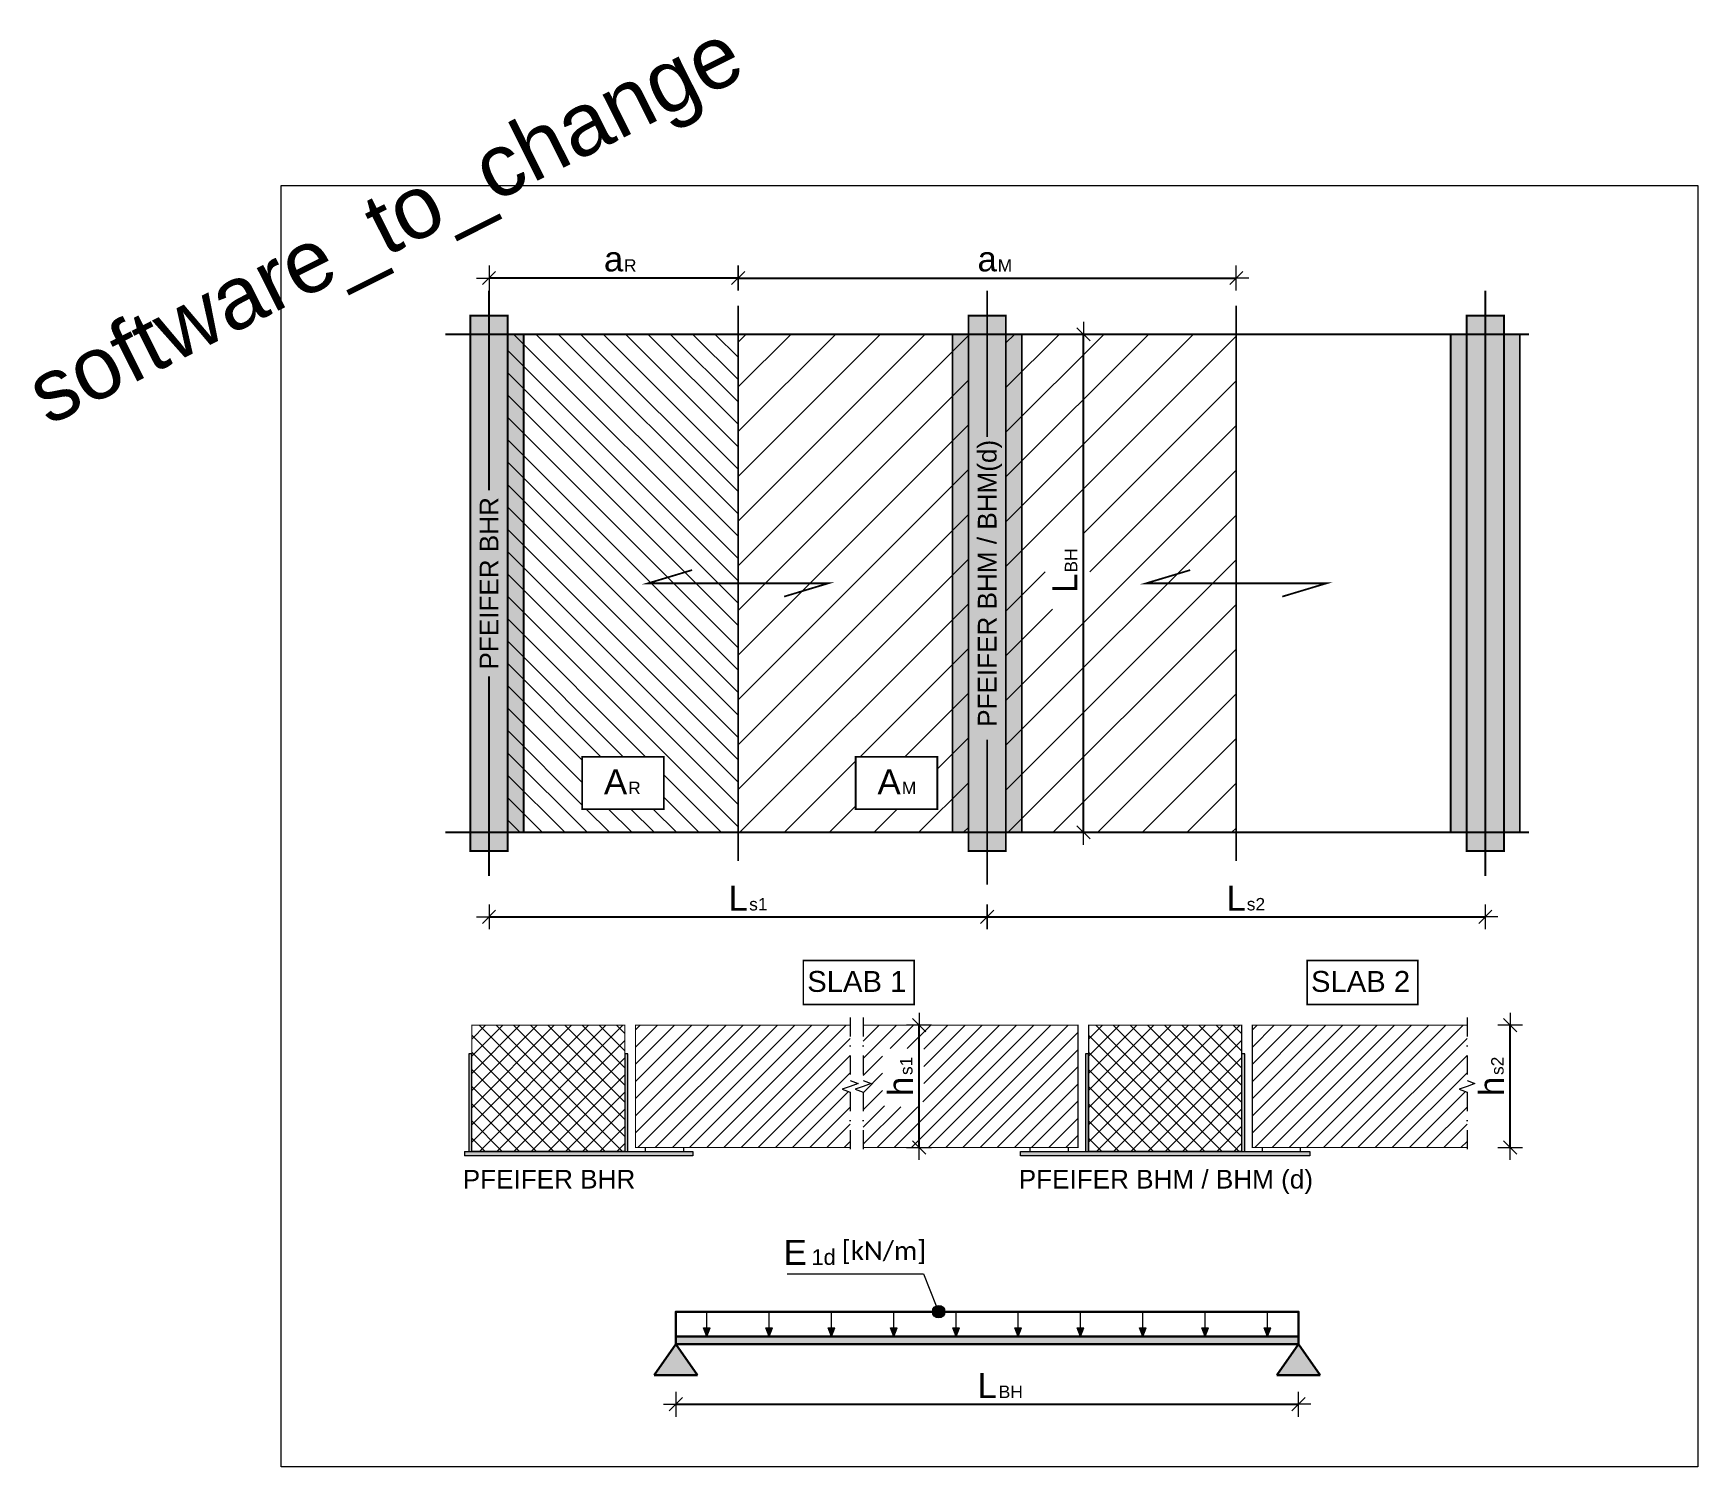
# Model space of a CAD drawing. Header units: millimetres. Extents: x 261817 to 319787, y -328430 to -285760.
# Drawn here: x 306422 to 319787, y -328430 to -316916 of the extents above; entities that cross this region are included whole.
import ezdxf
from ezdxf.enums import TextEntityAlignment as Align

# ---------------------------------------------------------------- set-up
doc = ezdxf.new("R2010")
doc.units = ezdxf.units.MM
doc.linetypes.add('ACAD_ISO02W100', pattern=[15, 12, -3])
doc.linetypes.add('DASHDOT', pattern=[25.4, 12.7, -6.35, 0, -6.35])
doc.layers.get('0').update_dxf_attribs({"lineweight": 0})
for name, color, linetype, lineweight in [('KRESKOWANIE_1', 9, 'Continuous', 0), ('KRESKOWIANIE_2', 8, 'Continuous', 0), ('OZNACZENIA_OPISY', 7, 'Continuous', 5)]:
    doc.layers.add(name, color=color, linetype=linetype, lineweight=lineweight)
doc.layers.add('KRESKOWANIE_3', color=7, linetype='Continuous', lineweight=0, true_color=0xbcc8e6)
doc.styles.add('ARIAL', font='arial.ttf')
doc.dimstyles.new('1-5m', dxfattribs={"dimscale": 2.5, "dimtxt": 4, "dimasz": 0.1, "dimexe": 1, "dimexo": 0, "dimgap": 1, "dimtad": 1, "dimdec": 0, "dimtxsty": 'ARIAL', "dimblk": '1', "dimcen": 2.5, "dimdle": 1, "dimse1": 1, "dimse2": 1, "dimclrd": 1, "dimclrt": 2, "dimadec": 0, "dimazin": 0, "dimtfac": 1, "dimtdec": 0, "dimtix": 1, "dimtmove": 2, "dimatfit": 2, "dimldrblk": 'ARCHTICK', "dimfxl": 1, "dimarcsym": 0})
pattern_1 = [(45, (-557117.8, 642204.43), (-68.951529, 68.951529), [])]

# ---------------------------------------------------------------- blocks, each defined once
blk = doc.blocks.new('1')
at = {"layer": 'OZNACZENIA_OPISY', "color": 7, "lineweight": 20}
for p, q in [((20, 0), (-20, 0)), ((-10.6, -10.6), (10.6, 10.6)), ((0, -20), (0, 20))]:
    blk.add_line(p, q, dxfattribs=at)
blk = doc.blocks.new('*D467')
at = {"layer": 'Defpoints', "color": 0, "transparency": 16777216}
for p in [(310082, -323754), (314082, -323754), (314082, -324013)]:
    blk.add_point(p, dxfattribs=at)
at = {"layer": 'OZNACZENIA_OPISY', "color": 1, "lineweight": -2, "transparency": 16777216}
blk.add_line((310087, -324013), (314077, -324013), dxfattribs=at)
at = {"layer": 'OZNACZENIA_OPISY', "color": 1, "lineweight": -2, "transparency": 16777216, "xscale": 5, "yscale": 5, "zscale": 5, "rotation": 180}
blk.add_blockref('1', (310082, -324013), dxfattribs=at)
at = {"layer": 'OZNACZENIA_OPISY', "color": 1, "lineweight": -2, "transparency": 16777216, "xscale": 5, "yscale": 5, "zscale": 5}
blk.add_blockref('1', (314082, -324013), dxfattribs=at)
at = {"layer": 'OZNACZENIA_OPISY', "color": 2, "lineweight": 20, "transparency": 16777216, "insert": (312082, -323863), "char_height": 200, "attachment_point": 5, "style": 'ARIAL'}
blk.add_mtext('L', dxfattribs=at)
blk = doc.blocks.new('_ArchTick')
at = {"color": 0, "linetype": 'ByBlock', "const_width": 0.15}
blk.add_lwpolyline([(-0.5, -0.5), (0.5, 0.5)], dxfattribs=at)
blk = doc.blocks.new('*D468')
at = {"layer": 'Defpoints', "color": 0, "transparency": 16777216}
for p in [(314082, -323754), (318082, -323754), (318082, -324013)]:
    blk.add_point(p, dxfattribs=at)
at = {"layer": 'OZNACZENIA_OPISY', "color": 1, "lineweight": -2, "transparency": 16777216}
blk.add_line((314087, -324013), (318077, -324013), dxfattribs=at)
at = {"layer": 'OZNACZENIA_OPISY', "color": 1, "lineweight": -2, "transparency": 16777216, "xscale": 5, "yscale": 5, "zscale": 5, "rotation": 180}
blk.add_blockref('1', (314082, -324013), dxfattribs=at)
at = {"layer": 'OZNACZENIA_OPISY', "color": 1, "lineweight": -2, "transparency": 16777216, "xscale": 5, "yscale": 5, "zscale": 5}
blk.add_blockref('1', (318082, -324013), dxfattribs=at)
at = {"layer": 'OZNACZENIA_OPISY', "color": 2, "lineweight": 20, "transparency": 16777216, "insert": (316082, -323863), "char_height": 200, "attachment_point": 5, "style": 'ARIAL'}
blk.add_mtext('L', dxfattribs=at)
blk = doc.blocks.new('*D469')
at = {"layer": 'Defpoints', "color": 0, "transparency": 16777216}
for p in [(314622, -319334), (314855, -319334), (314622, -323334)]:
    blk.add_point(p, dxfattribs=at)
at = {"layer": 'OZNACZENIA_OPISY', "color": 1, "lineweight": -2, "transparency": 16777216}
blk.add_line((314855, -323329), (314855, -319339), dxfattribs=at)
at = {"layer": 'OZNACZENIA_OPISY', "color": 1, "lineweight": -2, "transparency": 16777216, "xscale": 5, "yscale": 5, "zscale": 5}
for p, rotation in [((314855, -319334), 90), ((314855, -323334), 270)]:
    blk.add_blockref('1', p, dxfattribs=dict(at, rotation=rotation))
at = {"layer": 'OZNACZENIA_OPISY', "color": 2, "lineweight": 20, "transparency": 16777216, "insert": (314705, -321334), "char_height": 200, "attachment_point": 5, "rotation": 90, "style": 'ARIAL'}
blk.add_mtext('L', dxfattribs=at)
blk = doc.blocks.new('*D472')
at = {"layer": 'Defpoints', "color": 0, "transparency": 16777216}
for p in [(316082, -318882), (312082, -319104), (316082, -319104)]:
    blk.add_point(p, dxfattribs=at)
at = {"layer": 'OZNACZENIA_OPISY', "color": 1, "lineweight": -2, "transparency": 16777216}
blk.add_line((312087, -318882), (316077, -318882), dxfattribs=at)
at = {"layer": 'OZNACZENIA_OPISY', "color": 1, "lineweight": -2, "transparency": 16777216, "xscale": 5, "yscale": 5, "zscale": 5, "rotation": 180}
blk.add_blockref('1', (312082, -318882), dxfattribs=at)
at = {"layer": 'OZNACZENIA_OPISY', "color": 1, "lineweight": -2, "transparency": 16777216, "xscale": 5, "yscale": 5, "zscale": 5}
blk.add_blockref('1', (316082, -318882), dxfattribs=at)
at = {"layer": 'OZNACZENIA_OPISY', "color": 2, "lineweight": 20, "transparency": 16777216, "insert": (314082, -318730), "char_height": 200, "attachment_point": 5, "style": 'ARIAL'}
blk.add_mtext('a', dxfattribs=at)
blk = doc.blocks.new('*D473')
at = {"layer": 'Defpoints', "color": 0, "transparency": 16777216}
for p in [(310082, -318882), (310082, -318974), (312082, -319104)]:
    blk.add_point(p, dxfattribs=at)
at = {"layer": 'OZNACZENIA_OPISY', "color": 1, "lineweight": -2, "transparency": 16777216}
blk.add_line((312077, -318882), (310087, -318882), dxfattribs=at)
at = {"layer": 'OZNACZENIA_OPISY', "color": 1, "lineweight": -2, "transparency": 16777216, "xscale": 5, "yscale": 5, "zscale": 5, "rotation": 180}
blk.add_blockref('1', (310082, -318882), dxfattribs=at)
at = {"layer": 'OZNACZENIA_OPISY', "color": 1, "lineweight": -2, "transparency": 16777216, "xscale": 5, "yscale": 5, "zscale": 5}
blk.add_blockref('1', (312082, -318882), dxfattribs=at)
at = {"layer": 'OZNACZENIA_OPISY', "color": 2, "transparency": 16777216, "insert": (311082, -318730), "char_height": 200, "attachment_point": 5, "style": 'ARIAL'}
blk.add_mtext('a', dxfattribs=at)
blk = doc.blocks.new('*D470')
at = {"layer": 'Defpoints', "color": 0, "transparency": 16777216}
for p in [(317935, -324883), (318281, -324883), (317935, -325866)]:
    blk.add_point(p, dxfattribs=at)
at = {"layer": 'OZNACZENIA_OPISY', "color": 1, "lineweight": -2, "transparency": 16777216}
blk.add_line((318281, -325861), (318281, -324888), dxfattribs=at)
at = {"layer": 'OZNACZENIA_OPISY', "color": 1, "lineweight": -2, "transparency": 16777216, "xscale": 5, "yscale": 5, "zscale": 5}
for p, rotation in [((318281, -324883), 90), ((318281, -325866), 270)]:
    blk.add_blockref('1', p, dxfattribs=dict(at, rotation=rotation))
at = {"layer": 'OZNACZENIA_OPISY', "color": 2, "lineweight": 20, "transparency": 16777216, "insert": (318131, -325375), "char_height": 200, "attachment_point": 5, "rotation": 90, "style": 'ARIAL'}
blk.add_mtext('h', dxfattribs=at)
blk = doc.blocks.new('*D471')
at = {"layer": 'Defpoints', "color": 0, "transparency": 16777216}
for p in [(313189, -324883), (313535, -324883), (313189, -325866)]:
    blk.add_point(p, dxfattribs=at)
at = {"layer": 'OZNACZENIA_OPISY', "color": 1, "lineweight": -2, "transparency": 16777216}
blk.add_line((313535, -325861), (313535, -324888), dxfattribs=at)
at = {"layer": 'OZNACZENIA_OPISY', "color": 1, "lineweight": -2, "transparency": 16777216, "xscale": 5, "yscale": 5, "zscale": 5}
for p, rotation in [((313535, -324883), 90), ((313535, -325866), 270)]:
    blk.add_blockref('1', p, dxfattribs=dict(at, rotation=rotation))
at = {"layer": 'OZNACZENIA_OPISY', "color": 2, "lineweight": 20, "transparency": 16777216, "insert": (313385, -325375), "char_height": 200, "attachment_point": 5, "rotation": 90, "style": 'ARIAL'}
blk.add_mtext('h', dxfattribs=at)
blk = doc.blocks.new('*D476')
at = {"layer": 'Defpoints', "color": 0, "transparency": 16777216}
for p in [(311582, -327695), (316582, -327695), (316582, -327928)]:
    blk.add_point(p, dxfattribs=at)
at = {"layer": 'OZNACZENIA_OPISY', "color": 1, "lineweight": -2, "transparency": 16777216}
blk.add_line((311587, -327928), (316577, -327928), dxfattribs=at)
at = {"layer": 'OZNACZENIA_OPISY', "color": 1, "lineweight": -2, "transparency": 16777216, "xscale": 5, "yscale": 5, "zscale": 5, "rotation": 180}
blk.add_blockref('1', (311582, -327928), dxfattribs=at)
at = {"layer": 'OZNACZENIA_OPISY', "color": 1, "lineweight": -2, "transparency": 16777216, "xscale": 5, "yscale": 5, "zscale": 5}
blk.add_blockref('1', (316582, -327928), dxfattribs=at)
at = {"layer": 'OZNACZENIA_OPISY', "color": 2, "lineweight": 20, "transparency": 16777216, "insert": (314082, -327778), "char_height": 200, "attachment_point": 5, "style": 'ARIAL'}
blk.add_mtext('L', dxfattribs=at)

msp = doc.modelspace()

# ---------------------------------------------------------------- hatches: boundary and pattern name
at = {"layer": 'KRESKOWANIE_1'}
h = msp.add_hatch(color=256, dxfattribs=at)
h.dxf.hatch_style = 1
h.paths.add_polyline_path([(310231.73, -319184.27), (310081.73, -319184.27), (310081.73, -319334.27), (310231.73, -319334.27)])
h.paths.add_polyline_path([(310081.73, -319184.27), (309931.73, -319184.27), (309931.73, -319334.27), (310081.73, -319334.27)])
h.paths.add_polyline_path([(310081.73, -319334.27), (309931.73, -319334.27), (309931.73, -319484.27), (310081.73, -319484.27)])
h.paths.add_polyline_path([(310231.73, -319334.27), (310081.73, -319334.27), (310081.73, -319484.27), (310231.73, -319484.27)])
h = msp.add_hatch(color=256, dxfattribs=at)
h.dxf.hatch_style = 1
h.paths.add_polyline_path([(314231.73, -319184.27), (314081.73, -319184.27), (314081.73, -319334.27), (314231.73, -319334.27)])
h.paths.add_polyline_path([(314081.73, -319184.27), (313931.73, -319184.27), (313931.73, -319334.27), (314081.73, -319334.27)])
h.paths.add_polyline_path([(314081.73, -319334.27), (313931.73, -319334.27), (313931.73, -319484.27), (314081.73, -319484.27)])
h.paths.add_polyline_path([(314231.73, -319334.27), (314081.73, -319334.27), (314081.73, -319484.27), (314231.73, -319484.27)])
h = msp.add_hatch(color=256, dxfattribs=at)
h.dxf.hatch_style = 1
h.paths.add_polyline_path([(318231.73, -319184.27), (318081.73, -319184.27), (318081.73, -319334.27), (318231.73, -319334.27)])
h.paths.add_polyline_path([(318081.73, -319184.27), (317931.73, -319184.27), (317931.73, -319334.27), (318081.73, -319334.27)])
h.paths.add_polyline_path([(318081.73, -319334.27), (317931.73, -319334.27), (317931.73, -319484.27), (318081.73, -319484.27)])
h.paths.add_polyline_path([(318231.73, -319334.27), (318081.73, -319334.27), (318081.73, -319484.27), (318231.73, -319484.27)])
h = msp.add_hatch(color=256, dxfattribs=at)
h.dxf.hatch_style = 1
h.paths.add_polyline_path([(310231.73, -323184.27), (310081.73, -323184.27), (310081.73, -323334.27), (310231.73, -323334.27)])
h.paths.add_polyline_path([(310081.73, -323184.27), (309931.73, -323184.27), (309931.73, -323334.27), (310081.73, -323334.27)])
h.paths.add_polyline_path([(310081.73, -323334.27), (309931.73, -323334.27), (309931.73, -323484.27), (310081.73, -323484.27)])
h.paths.add_polyline_path([(310231.73, -323334.27), (310081.73, -323334.27), (310081.73, -323484.27), (310231.73, -323484.27)])
h = msp.add_hatch(color=256, dxfattribs=at)
h.dxf.hatch_style = 1
h.paths.add_polyline_path([(314231.73, -323184.27), (314081.73, -323184.27), (314081.73, -323334.27), (314231.73, -323334.27)])
h.paths.add_polyline_path([(314081.73, -323184.27), (313931.73, -323184.27), (313931.73, -323334.27), (314081.73, -323334.27)])
h.paths.add_polyline_path([(314081.73, -323334.27), (313931.73, -323334.27), (313931.73, -323484.27), (314081.73, -323484.27)])
h.paths.add_polyline_path([(314231.73, -323334.27), (314081.73, -323334.27), (314081.73, -323484.27), (314231.73, -323484.27)])
h = msp.add_hatch(color=256, dxfattribs=at)
h.dxf.hatch_style = 1
h.paths.add_polyline_path([(318231.73, -323184.27), (318081.73, -323184.27), (318081.73, -323334.27), (318231.73, -323334.27)])
h.paths.add_polyline_path([(318081.73, -323184.27), (317931.73, -323184.27), (317931.73, -323334.27), (318081.73, -323334.27)])
h.paths.add_polyline_path([(318081.73, -323334.27), (317931.73, -323334.27), (317931.73, -323484.27), (318081.73, -323484.27)])
h.paths.add_polyline_path([(318231.73, -323334.27), (318081.73, -323334.27), (318081.73, -323484.27), (318231.73, -323484.27)])
h = msp.add_hatch(color=256, dxfattribs=at)
h.dxf.hatch_style = 1
h.paths.add_polyline_path([(313642.01, -327184.75, 1), (313742.01, -327184.75, 1)])
h = msp.add_hatch(color=256, dxfattribs=at)
h.dxf.hatch_style = 1
h.paths.add_polyline_path([(311581.73, -327444.75), (311406.73, -327694.75), (311581.73, -327694.75), (311756.73, -327694.75)])
h = msp.add_hatch(color=256, dxfattribs=at)
h.dxf.hatch_style = 1
h.paths.add_polyline_path([(316581.73, -327444.75), (316756.73, -327694.75), (316581.73, -327694.75), (316406.73, -327694.75)])
at = {"layer": 'KRESKOWANIE_3'}
h = msp.add_hatch(color=256, dxfattribs=at)
h.dxf.hatch_style = 1
h.paths.add_polyline_path([(310359.73, -319334.27), (310231.73, -319334.27), (310231.73, -323334.27), (310359.73, -323334.27)])
h = msp.add_hatch(color=256, dxfattribs=at)
h.dxf.hatch_style = 1
h.paths.add_polyline_path([(314359.73, -319334.27), (314231.73, -319334.27), (314231.73, -323334.27), (314359.73, -323334.27)])
h.paths.add_polyline_path([(313803.73, -323334.27), (313931.73, -323334.27), (313931.73, -319334.27), (313803.73, -319334.27)])
h = msp.add_hatch(color=256, dxfattribs=at)
h.dxf.hatch_style = 1
h.paths.add_polyline_path([(318359.73, -319334.27), (318231.73, -319334.27), (318231.73, -323334.27), (318359.73, -323334.27)])
h.paths.add_polyline_path([(317803.73, -323334.27), (317931.73, -323334.27), (317931.73, -319334.27), (317803.73, -319334.27)])
h = msp.add_hatch(dxfattribs=at)
h.set_pattern_fill('ANSI37', scale=30.7125, angle=90)
h.set_pattern_definition([(135, (-562071.09, 642204.43), (-68.951529, -68.951529), []), (225, (-562071.09, 642204.43), (68.951529, -68.951529), [])])
h.paths.add_polyline_path([(311171.76, -325896.79), (311171.76, -325113.62), (311171.76, -324883.27), (309943.26, -324883.27), (309943.26, -325113.62), (309943.26, -325896.79)])
h = msp.add_hatch(dxfattribs=at)
h.set_pattern_fill('ANSI31', color=3, scale=30.7125)
h.set_pattern_definition([(45, (-562071.09, 642204.43), (-68.951529, 68.951529), [])])
h.paths.add_polyline_path([(311257.76, -324883.27), (311257.76, -325866.07), (312982.05, -325866.07), (312982.05, -325420.74), (312918.7, -325397.71), (312982.05, -325374.67), (313045.39, -325351.64), (312982.05, -325328.6), (312982.05, -324883.27)])
h = msp.add_hatch(dxfattribs=at)
h.set_pattern_fill('ANSI31', color=3, scale=30.7125)
h.set_pattern_definition(pattern_1)
h.paths.add_polyline_path([(313257.34, -325489.44), (313257.34, -325115.98), (313565.11, -325115.98), (313565.11, -325489.44), (313573.3, -325489.44), (313573.3, -325071.85), (313241.88, -325071.85), (313241.88, -325489.44)])
h.paths.add_polyline_path([(313086.27, -324883.27), (313086.27, -325328.6), (313149.62, -325351.64), (313022.93, -325397.71), (313086.27, -325420.74), (313086.27, -325866.07), (314810.56, -325866.07), (314810.56, -324883.27)])
h.paths.add_polyline_path([(313565.11, -325115.98), (313565.11, -325537.98), (313257.34, -325537.98), (313257.34, -325115.98)])
h = msp.add_hatch(dxfattribs=at)
h.set_pattern_fill('ANSI37', scale=30.7125, angle=90)
h.set_pattern_definition([(135, (-557117.8, 642204.43), (-68.951529, -68.951529), []), (225, (-557117.8, 642204.43), (68.951529, -68.951529), [])])
h.paths.add_polyline_path([(316125.05, -325896.79), (316125.05, -325113.62), (316125.05, -324883.27), (314896.55, -324883.27), (314896.55, -325113.62), (314896.55, -325896.79)])
h = msp.add_hatch(dxfattribs=at)
h.set_pattern_fill('ANSI31', color=3, scale=30.7125)
h.set_pattern_definition(pattern_1)
h.paths.add_polyline_path([(316211.05, -324883.27), (316211.05, -325866.07), (317935.33, -325866.07), (317935.33, -325420.74), (317871.99, -325397.71), (317935.33, -325374.67), (317998.68, -325351.64), (317935.33, -325328.6), (317935.33, -324883.27)])
h = msp.add_hatch(color=256, dxfattribs=at)
h.dxf.hatch_style = 1
h.paths.add_polyline_path([(309943.26, -325113.62), (309918.69, -325113.62), (309918.69, -325896.79), (309943.26, -325896.79)])
h.paths.add_polyline_path([(311196.33, -325113.62), (311171.76, -325113.62), (311171.76, -325896.79), (311196.33, -325896.79)])
h = msp.add_hatch(color=256, dxfattribs=at)
h.dxf.hatch_style = 1
h.paths.add_polyline_path([(314896.55, -325113.62), (314871.98, -325113.62), (314871.98, -325896.79), (314896.55, -325896.79)])
h.paths.add_polyline_path([(316149.62, -325113.62), (316125.05, -325113.62), (316125.05, -325896.79), (316149.62, -325896.79)])
h = msp.add_hatch(color=256, dxfattribs=at)
h.dxf.hatch_style = 1
h.paths.add_polyline_path([(309885.17, -325896.79), (309885.17, -325933.64), (311718.45, -325933.64), (311718.45, -325896.79)])
h = msp.add_hatch(color=256, dxfattribs=at)
h.dxf.hatch_style = 1
h.paths.add_polyline_path([(316671.74, -325896.79), (314349.87, -325896.79), (314349.87, -325933.64), (316671.74, -325933.64)])
h = msp.add_hatch(color=256, dxfattribs=at)
h.dxf.hatch_style = 1
h.paths.add_polyline_path([(311581.73, -327384.75), (311581.73, -327444.75), (316581.73, -327444.75), (316581.73, -327384.75)])
at = {"layer": 'KRESKOWIANIE_2'}
h = msp.add_hatch(color=256, dxfattribs=at)
h.dxf.hatch_style = 1
h.paths.add_polyline_path([(310231.73, -319334.27), (309931.73, -319334.27), (309931.73, -323334.27), (310231.73, -323334.27)])
h = msp.add_hatch(color=256, dxfattribs=at)
h.dxf.hatch_style = 1
h.paths.add_polyline_path([(314231.73, -319334.27), (313931.73, -319334.27), (313931.73, -323334.27), (314231.73, -323334.27)])
h = msp.add_hatch(color=256, dxfattribs=at)
h.dxf.hatch_style = 1
h.paths.add_polyline_path([(318231.73, -319334.27), (317931.73, -319334.27), (317931.73, -323334.27), (318231.73, -323334.27)])
at = {"layer": 'OZNACZENIA_OPISY'}
h = msp.add_hatch(dxfattribs=at)
h.set_pattern_fill('ANSI31', color=256, scale=40, angle=90)
h.set_pattern_definition([(135, (34935.56, -9863.75), (-89.80256, -89.80256), [])])
h.paths.add_polyline_path([(310828.98, -322727.38), (311484.73, -322727.38), (311484.73, -323147.57), (310828.98, -323147.57)])
h.paths.add_polyline_path([(310231.73, -319334.27), (310231.73, -323334.24), (312081.73, -323334.24), (312081.73, -319334.27)])
h = msp.add_hatch(dxfattribs=at)
h.set_pattern_fill('ANSI31', color=256, scale=80)
h.set_pattern_definition([(45, (23170.96, -9863.78), (-179.60512, 179.60512), [])])
h.paths.add_polyline_path([(313025.79, -323147.57), (313025.79, -322727.38), (313681.54, -322727.38), (313681.54, -323147.57)])
h.paths.add_polyline_path([(314905.75, -321542.36), (314546.8, -321542.36), (314546.8, -320929.92), (314905.75, -320929.92)])
h.paths.add_polyline_path([(313931.73, -323334.27), (313931.73, -319334.27), (312081.73, -319334.27), (312081.73, -323334.27)])
h.paths.add_polyline_path([(314231.73, -319334.27), (314231.73, -323334.27), (316081.73, -323334.27), (316081.73, -319334.27)])
h = msp.add_hatch(color=256, dxfattribs=at)
h.dxf.hatch_style = 1
h.paths.add_polyline_path([(311804.82, -327314.9), (311831.73, -327384.75), (311858.65, -327314.9)])
h = msp.add_hatch(color=256, dxfattribs=at)
h.dxf.hatch_style = 1
h.paths.add_polyline_path([(312304.82, -327314.9), (312331.73, -327384.75), (312358.65, -327314.9)])
h = msp.add_hatch(color=256, dxfattribs=at)
h.dxf.hatch_style = 1
h.paths.add_polyline_path([(312804.82, -327314.9), (312831.73, -327384.75), (312858.65, -327314.9)])
h = msp.add_hatch(color=256, dxfattribs=at)
h.dxf.hatch_style = 1
h.paths.add_polyline_path([(313304.82, -327314.9), (313331.73, -327384.75), (313358.65, -327314.9)])
h = msp.add_hatch(color=256, dxfattribs=at)
h.dxf.hatch_style = 1
h.paths.add_polyline_path([(313804.82, -327314.9), (313831.73, -327384.75), (313858.65, -327314.9)])
h = msp.add_hatch(color=256, dxfattribs=at)
h.dxf.hatch_style = 1
h.paths.add_polyline_path([(314304.82, -327314.9), (314331.73, -327384.75), (314358.65, -327314.9)])
h = msp.add_hatch(color=256, dxfattribs=at)
h.dxf.hatch_style = 1
h.paths.add_polyline_path([(314804.82, -327314.9), (314831.73, -327384.75), (314858.65, -327314.9)])
h = msp.add_hatch(color=256, dxfattribs=at)
h.dxf.hatch_style = 1
h.paths.add_polyline_path([(315304.82, -327314.9), (315331.73, -327384.75), (315358.65, -327314.9)])
h = msp.add_hatch(color=256, dxfattribs=at)
h.dxf.hatch_style = 1
h.paths.add_polyline_path([(315804.82, -327314.9), (315831.73, -327384.75), (315858.65, -327314.9)])
h = msp.add_hatch(color=256, dxfattribs=at)
h.dxf.hatch_style = 1
h.paths.add_polyline_path([(316304.82, -327314.9), (316331.73, -327384.75), (316358.65, -327314.9)])

# ---------------------------------------------------------------- linework, layer by layer
at = {"color": 254}
for p, q in [((309885.17, -325896.79), (309885.17, -325933.64)), ((311336.56, -325866.07), (311336.56, -325896.79)), ((311642.93, -325866.07), (311642.93, -325896.79)), ((314425.39, -325866.07), (314425.39, -325896.79)), ((314731.75, -325866.07), (314731.75, -325896.79)), ((316289.85, -325866.07), (316289.85, -325896.79)), ((316596.21, -325866.07), (316596.21, -325896.79))]:
    msp.add_line(p, q, dxfattribs=at)
at = {"color": 3, "lineweight": 30}
for p, q in [((311581.73, -327384.75), (311581.73, -327444.75)), ((316581.73, -327384.75), (316581.73, -327444.75)), ((311406.73, -327694.75), (311581.73, -327444.75)), ((311756.73, -327694.75), (311581.73, -327444.75)), ((316406.73, -327694.75), (316581.73, -327444.75)), ((316756.73, -327694.75), (316581.73, -327444.75)), ((311581.73, -327694.75), (311406.73, -327694.75)), ((311581.73, -327694.75), (311756.73, -327694.75)), ((316581.73, -327694.75), (316406.73, -327694.75)), ((316581.73, -327694.75), (316756.73, -327694.75))]:
    msp.add_line(p, q, dxfattribs=at)
at = {"color": 254}
msp.add_lwpolyline([(308413.89, -318139.92), (319787.25, -318139.92), (319787.25, -328429.87), (308413.89, -328429.87)], close=True, dxfattribs=at)
at = {"color": 2, "linetype": 'DASHDOT', "ltscale": 13, "const_width": 14}
for points in [[(310081.73, -318984.27), (310081.73, -320587.46)], [(314081.73, -318984.27), (314081.73, -320157.75)], [(318081.73, -318984.27), (318081.73, -323684.27)], [(309731.73, -319334.27), (318431.73, -319334.27)], [(310081.73, -322081.08), (310081.73, -323684.27)], [(314081.73, -322590.36), (314081.73, -323754.27)], [(318431.73, -323334.27), (309731.73, -323334.27)]]:
    msp.add_lwpolyline(points, dxfattribs=at)
at = {"color": 3, "linetype": 'ACAD_ISO02W100', "lineweight": 30, "ltscale": 30, "const_width": 14}
for points in [[(312081.73, -323564.27), (312081.73, -319104.27)], [(316081.73, -323564.27), (316081.73, -319104.27)]]:
    msp.add_lwpolyline(points, dxfattribs=at)
at = {"color": 3, "lineweight": 30}
for points, const_width in [([(309931.73, -319334.27), (309931.73, -319184.27), (310231.73, -319184.27), (310231.73, -319334.27)], 14), ([(313931.73, -319334.27), (313931.73, -319184.27), (314231.73, -319184.27), (314231.73, -319334.27)], 14), ([(317931.73, -319334.27), (317931.73, -319184.27), (318231.73, -319184.27), (318231.73, -319334.27)], 14), ([(309931.73, -319334.27), (310231.73, -319334.27), (310231.73, -323334.27), (309931.73, -323334.27), (309931.73, -319334.27)], 14), ([(313931.73, -319334.27), (314231.73, -319334.27), (314231.73, -323334.27), (313931.73, -323334.27), (313931.73, -319334.27)], 14), ([(317931.73, -319334.27), (318231.73, -319334.27), (318231.73, -323334.27), (317931.73, -323334.27), (317931.73, -319334.27)], 14), ([(311712.25, -321227.69), (311357.86, -321334.27), (312805.61, -321334.27), (312451.22, -321440.85)], 14), ([(315712.25, -321227.69), (315357.86, -321334.27), (316805.61, -321334.27), (316451.22, -321440.85)], 14), ([(309931.73, -323334.27), (309931.73, -323484.27), (310231.73, -323484.27), (310231.73, -323334.27)], 14), ([(313931.73, -323334.27), (313931.73, -323484.27), (314231.73, -323484.27), (314231.73, -323334.27)], 14), ([(317931.73, -323334.27), (317931.73, -323484.27), (318231.73, -323484.27), (318231.73, -323334.27)], 14), ([(312982.05, -325866.07), (311257.76, -325866.07), (311257.76, -324883.27), (312982.05, -324883.27)], 9.55), ([(313086.27, -325866.07), (314810.56, -325866.07), (314810.56, -324883.27), (313086.27, -324883.27)], 9.55), ([(317935.33, -325866.07), (316211.05, -325866.07), (316211.05, -324883.27), (317935.33, -324883.27)], 9.55)]:
    msp.add_lwpolyline(points, dxfattribs=dict(at, const_width=const_width))
for points, const_width in [([(310359.73, -319334.27), (310231.73, -319334.27), (310231.73, -323334.27), (310359.73, -323334.27)], 14), ([(313803.73, -319334.27), (313931.73, -319334.27), (313931.73, -323334.27), (313803.73, -323334.27)], 14), ([(314359.73, -319334.27), (314231.73, -319334.27), (314231.73, -323334.27), (314359.73, -323334.27)], 14), ([(317803.73, -319334.27), (317931.73, -319334.27), (317931.73, -323334.27), (317803.73, -323334.27)], 14), ([(318359.73, -319334.27), (318231.73, -319334.27), (318231.73, -323334.27), (318359.73, -323334.27)], 14), ([(310828.98, -322727.38), (311484.73, -322727.38), (311484.73, -323147.57), (310828.98, -323147.57)], 14), ([(313025.79, -322727.38), (313681.54, -322727.38), (313681.54, -323147.57), (313025.79, -323147.57)], 14), ([(312606.33, -324364.08), (313495.21, -324364.08), (313495.21, -324717.04), (312606.33, -324717.04)], 11.76), ([(316651.49, -324364.08), (317540.37, -324364.08), (317540.37, -324717.04), (316651.49, -324717.04)], 11.76), ([(311171.76, -325113.62), (311171.76, -325113.62), (311171.76, -324883.27), (309943.26, -324883.27), (309943.26, -325113.62), (309943.26, -325113.62), (309943.26, -325896.79), (311171.76, -325896.79), (311171.76, -325113.62)], 9.55), ([(316125.05, -325113.62), (316125.05, -325113.62), (316125.05, -324883.27), (314896.55, -324883.27), (314896.55, -325113.62), (314896.55, -325113.62), (314896.55, -325896.79), (316125.05, -325896.79), (316125.05, -325113.62)], 9.55)]:
    msp.add_lwpolyline(points, close=True, dxfattribs=dict(at, const_width=const_width))
for points in [[(309918.69, -325896.79), (309943.26, -325896.79), (309943.26, -325113.62), (309918.69, -325113.62)], [(311171.76, -325896.79), (311196.33, -325896.79), (311196.33, -325113.62), (311171.76, -325113.62)], [(314871.98, -325896.79), (314896.55, -325896.79), (314896.55, -325113.62), (314871.98, -325113.62)], [(316125.05, -325896.79), (316149.62, -325896.79), (316149.62, -325113.62), (316125.05, -325113.62)], [(316671.74, -325933.64), (314349.87, -325933.64), (314349.87, -325896.79), (316671.74, -325896.79)]]:
    msp.add_lwpolyline(points, close=True)
for points in [[(309885.17, -325896.79), (311718.45, -325896.79), (311718.45, -325933.64)], [(311718.45, -325933.64), (309885.17, -325933.64)]]:
    msp.add_lwpolyline(points)
for points in [[(311581.73, -327384.75), (311581.73, -327184.75), (315176.78, -327184.75)], [(315176.78, -327184.75), (316581.73, -327184.75), (316581.73, -327384.75)], [(311581.73, -327384.75), (316581.73, -327384.75)], [(311581.73, -327444.75), (316581.73, -327444.75)]]:
    msp.add_lwpolyline(points, dxfattribs=at)
at = {"layer": 'OZNACZENIA_OPISY'}
for p, q in [((312475.25, -326879.66), (313569.51, -326879.66)), ((313569.51, -326879.66), (313673.38, -327138.35)), ((311831.73, -327314.9), (311831.73, -327184.75)), ((312331.73, -327314.9), (312331.73, -327184.75)), ((312831.73, -327314.9), (312831.73, -327184.75)), ((313331.73, -327314.9), (313331.73, -327184.75)), ((313831.73, -327314.9), (313831.73, -327184.75)), ((314331.73, -327314.9), (314331.73, -327184.75)), ((314831.73, -327314.9), (314831.73, -327184.75)), ((315331.73, -327314.9), (315331.73, -327184.75)), ((315831.73, -327314.9), (315831.73, -327184.75)), ((316331.73, -327314.9), (316331.73, -327184.75)), ((311831.73, -327384.75), (311804.82, -327314.9)), ((311804.82, -327314.9), (311858.65, -327314.9)), ((311831.73, -327384.75), (311858.65, -327314.9)), ((312331.73, -327384.75), (312304.82, -327314.9)), ((312304.82, -327314.9), (312358.65, -327314.9)), ((312331.73, -327384.75), (312358.65, -327314.9)), ((312831.73, -327384.75), (312804.82, -327314.9)), ((312804.82, -327314.9), (312858.65, -327314.9)), ((312831.73, -327384.75), (312858.65, -327314.9)), ((313331.73, -327384.75), (313304.82, -327314.9)), ((313304.82, -327314.9), (313358.65, -327314.9)), ((313331.73, -327384.75), (313358.65, -327314.9)), ((313831.73, -327384.75), (313804.82, -327314.9)), ((313804.82, -327314.9), (313858.65, -327314.9)), ((313831.73, -327384.75), (313858.65, -327314.9)), ((314331.73, -327384.75), (314304.82, -327314.9)), ((314304.82, -327314.9), (314358.65, -327314.9)), ((314331.73, -327384.75), (314358.65, -327314.9)), ((314831.73, -327384.75), (314804.82, -327314.9)), ((314804.82, -327314.9), (314858.65, -327314.9)), ((314831.73, -327384.75), (314858.65, -327314.9)), ((315331.73, -327384.75), (315304.82, -327314.9)), ((315304.82, -327314.9), (315358.65, -327314.9)), ((315331.73, -327384.75), (315358.65, -327314.9)), ((315831.73, -327384.75), (315804.82, -327314.9)), ((315804.82, -327314.9), (315858.65, -327314.9)), ((315831.73, -327384.75), (315858.65, -327314.9)), ((316331.73, -327384.75), (316304.82, -327314.9)), ((316304.82, -327314.9), (316358.65, -327314.9)), ((316331.73, -327384.75), (316358.65, -327314.9))]:
    msp.add_line(p, q, dxfattribs=at)
at = {"layer": 'OZNACZENIA_OPISY', "color": 7, "linetype": 'DASHDOT', "ltscale": 12}
for points in [[(312982.05, -324821.85), (312982.05, -325328.6), (313045.39, -325351.64), (312982.05, -325374.67), (312918.7, -325397.71), (312982.05, -325420.74), (312982.05, -325927.5)], [(313086.27, -324821.85), (313086.27, -325328.6), (313149.62, -325351.64), (313086.27, -325374.67), (313022.93, -325397.71), (313086.27, -325420.74), (313086.27, -325927.5)], [(317935.33, -324821.85), (317935.33, -325328.6), (317998.68, -325351.64), (317935.33, -325374.67), (317871.99, -325397.71), (317935.33, -325420.74), (317935.33, -325927.5)]]:
    msp.add_lwpolyline(points, dxfattribs=at)
at = {"layer": 'OZNACZENIA_OPISY'}
msp.add_circle((313692.01, -327184.75), 50, dxfattribs=at)

# ---------------------------------------------------------------- texts
at = {"layer": 'OZNACZENIA_OPISY', "color": 7, "style": 'ARIAL'}
for s, height, rotation, p in [('software_to_change', 500, 26.631239, (309241.3, -318438.04)), ('PFEIFER BHM / BHM(d)', 150, 90, (314081.73, -321334.27)), ('PFEIFER BHR', 150, 90, (310081.73, -321334.27))]:
    msp.add_text(s, height=height, rotation=rotation, dxfattribs=at).set_placement(p, align=Align.MIDDLE_CENTER)
at = {"layer": 'OZNACZENIA_OPISY', "lineweight": 20, "style": 'ARIAL'}
for s, height, p in [('R', 100, (311165.23, -318830.68)), ('M', 100, (314166.16, -318830.68)), ('R', 100, (311199.2, -323027.49)), ('M', 100, (313396.01, -323027.49)), ('s1', 100, (312170.49, -323961.87)), ('s2', 100, (316166.23, -323961.5)), ('1d', 125, (312670.95, -326808.48)), ('BH', 100, (314174.59, -327878.03))]:
    msp.add_text(s, height=height, dxfattribs=at).set_placement(p)
for s, p in [('BH', (314805.18, -321247.58)), ('s1', (313482.04, -325283.64)), ('s2', (318228.68, -325283.64))]:
    msp.add_text(s, height=100, rotation=90, dxfattribs=at).set_placement(p)
at = {"layer": 'OZNACZENIA_OPISY', "color": 7, "style": 'ARIAL'}
for s, p in [('PFEIFER BHR', (310563.37, -326120.43)), ('PFEIFER BHM / BHM (d)', (315516.66, -326120.43))]:
    msp.add_text(s, height=150, dxfattribs=at).set_placement(p, align=Align.MIDDLE_CENTER)
at = {"layer": 'OZNACZENIA_OPISY', "color": 2, "lineweight": 20, "attachment_point": 5, "style": 'ARIAL'}
for s, insert, char_height in [('A', (311097.64, -322928.58), 200), ('A', (313294.45, -322928.58), 200), ('SLAB 1', (313034.84, -324533.09), 168), ('SLAB 2', (317079.99, -324533.09), 168), ('E', (312540.15, -326708.89), 200)]:
    msp.add_mtext(s, dxfattribs=dict(at, insert=insert, char_height=char_height))
at = {"layer": 'OZNACZENIA_OPISY', "color": 2, "insert": (313253.05, -326710.75), "char_height": 200, "attachment_point": 5, "style": 'ARIAL'}
msp.add_mtext('{\\fCalibri|b0|i0|c238|p34;\\H0.75x;[kN/m]}', dxfattribs=at)

# ---------------------------------------------------------------- dimensions: what is measured, and where the dimension line sits
at = {"layer": 'OZNACZENIA_OPISY', "color": 254}
dim = msp.add_linear_dim(base=(310081.73, -318881.77), p1=(312081.73, -319104.27), p2=(310081.73, -318974.37), text='a', dimstyle='1-5m', override={"dimscale": 50}, dxfattribs=at)
dim.commit()
dim.dimension.update_dxf_attribs({"geometry": '*D473', "text_midpoint": (311081.73, -318730.13)})
at = {"layer": 'OZNACZENIA_OPISY', "color": 3, "lineweight": 20}
for base, p1, p2, text, picture, middle in [((316081.73, -318881.77), (312081.73, -319104.27), (316081.73, -319104.27), 'a', '*D472', (314081.73, -318730.13)), ((314081.73, -324012.96), (310081.73, -323754.27), (314081.73, -323754.27), 'L', '*D467', (312081.73, -323862.96)), ((318081.73, -324012.96), (314081.73, -323754.27), (318081.73, -323754.27), 'L', '*D468', (316081.73, -323862.96)), ((316581.73, -327928.27), (311581.73, -327694.75), (316581.73, -327694.75), 'L', '*D476', (314081.73, -327778.27))]:
    dim = msp.add_linear_dim(base=base, p1=p1, p2=p2, text=text, dimstyle='1-5m', override={"dimscale": 50}, dxfattribs=at)
    dim.commit()
    dim.dimension.update_dxf_attribs({"geometry": picture, "text_midpoint": middle})
for base, p1, p2, text, picture, middle in [((314855.42, -319334.27), (314621.89, -323334.27), (314621.89, -319334.27), 'L', '*D469', (314705.42, -321334.27)), ((313534.79, -324883.27), (313188.69, -325866.07), (313188.69, -324883.27), 'h', '*D471', (313384.79, -325374.67)), ((318281.43, -324883.27), (317935.33, -325866.07), (317935.33, -324883.27), 'h', '*D470', (318131.43, -325374.67))]:
    dim = msp.add_linear_dim(base=base, p1=p1, p2=p2, angle=90, text=text, dimstyle='1-5m', override={"dimscale": 50}, dxfattribs=at)
    dim.commit()
    dim.dimension.update_dxf_attribs({"geometry": picture, "text_midpoint": middle})

doc.saveas('drawing.dxf')
